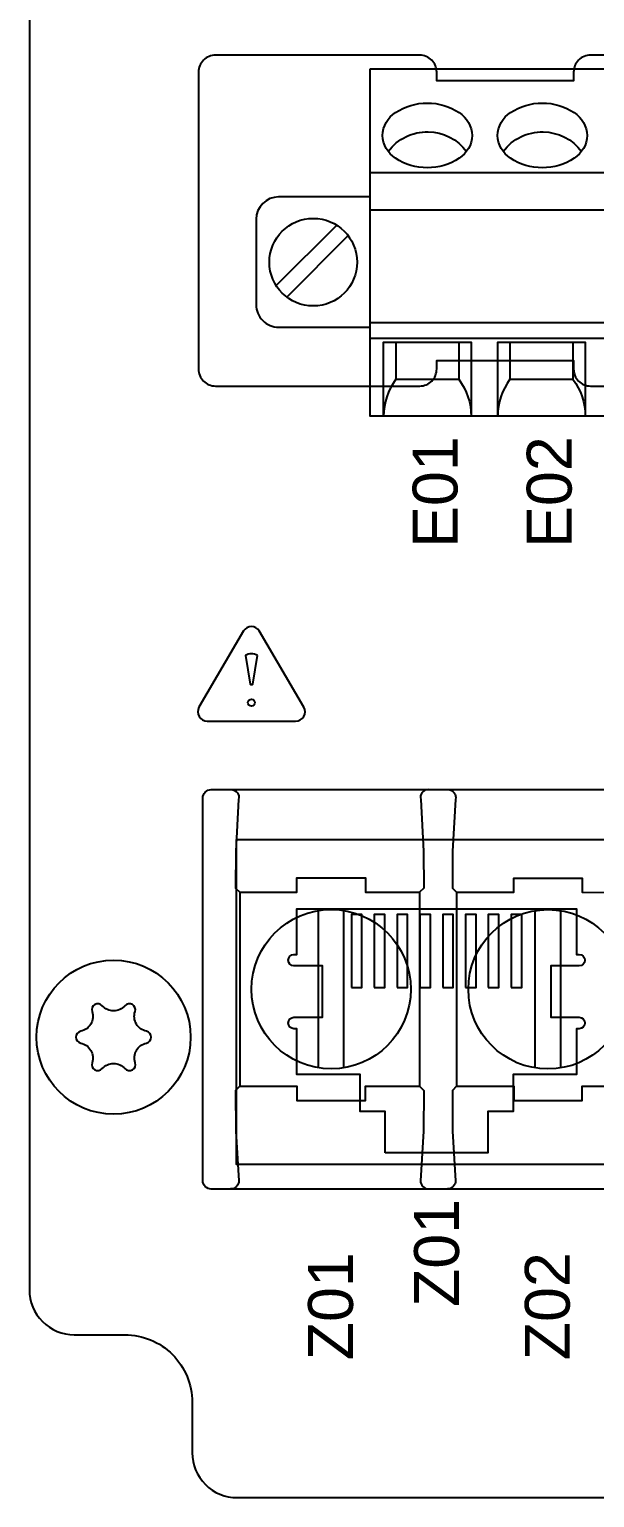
# Model space of a CAD drawing. Extents: x 0.3 to 23.7, y 0.2 to 17.8.
# Drawn here: x 17.606 to 18.597, y 1.569 to 4.142 of the extents above; entities that cross this region are included whole.
import ezdxf

# ---------------------------------------------------------------- set-up
doc = ezdxf.new("R2010")
doc.units = 0
doc.header["$MEASUREMENT"] = 0
for name, color, linetype in [('4_01__0-__EMPTY', 7, 'CONTINUOUS'), ('4_02__B-___3__DI___4__DO__', 7, 'CONTINUOUS'), ('4_03__1-___4__DI___4__DO_E', 7, 'CONTINUOUS'), ('4_04__C-___4__DI___4__DO_F', 7, 'CONTINUOUS'), ('4_05__D-___4__DI___3__DO_E', 7, 'CONTINUOUS'), ('4_06__2A___8__DO__ELECTROM', 7, 'CONTINUOUS'), ('4_07__2B___8__DO__ELECTROM', 7, 'CONTINUOUS'), ('4_08__2C___8__DO_ELECTROME', 7, 'CONTINUOUS'), ('4_09__2D___8__DO_ELECTROME', 7, 'CONTINUOUS'), ('4_10__2G___8__DO_ELECTROME', 7, 'CONTINUOUS'), ('4_11__3-___8__DI', 7, 'CONTINUOUS'), ('4_12__4-___14__DI', 7, 'CONTINUOUS'), ('4_13__6-___4__AI___4__AO__', 7, 'CONTINUOUS'), ('5_01__81__6-PHASE_AC_CURRE', 7, 'CONTINUOUS'), ('5_02__82__6-PHASE_AC_CURRE', 7, 'CONTINUOUS'), ('5_03__85__6-PHASE_AC_CURRE', 7, 'CONTINUOUS'), ('5_04__L0__6-PHASE_ROGOWSKI', 7, 'CONTINUOUS'), ('6_00_____DWG', 7, 'CONTINUOUS')]:
    doc.layers.add(name, color=color, linetype=linetype)
doc.styles.add('ARIAL', font='arial.ttf')

msp = doc.modelspace()

# ---------------------------------------------------------------- linework, layer by layer
at = {"layer": '4_01__0-__EMPTY'}
msp.add_lwpolyline([(19.5555, 4.0971), (18.5902, 4.0971, 0.414214), (18.5603, 4.0672), (18.5603, 4.0521), (18.3203, 4.0521), (18.3203, 4.0672, 0.414214), (18.2905, 4.0971), (17.9327, 4.0971, 0.414973), (17.9028, 4.0672), (17.9028, 3.547, 0.414973), (17.9327, 3.5171), (18.2905, 3.5171, 0.414214), (18.3203, 3.547), (18.3203, 3.5621), (18.5603, 3.5621), (18.5603, 3.547, 0.414214), (18.5902, 3.5171), (19.5555, 3.5171, 0.414214)], format="xyb", dxfattribs=at)
at = {"layer": '4_02__B-___3__DI___4__DO__'}
msp.add_lwpolyline([(18.2039, 4.0728), (19.8039, 4.0728), (19.8039, 3.4641), (18.2039, 3.4641)], close=True, dxfattribs=at)
for points in [[(18.2252, 3.9563, -0.244062), (18.2483, 3.9964, -0.154167), (18.3039, 4.013, -0.154167), (18.3596, 3.9964, -0.236767), (18.3827, 3.9563, -0.24406), (18.3596, 3.9163, -0.154167), (18.3039, 3.8997, -0.154167), (18.2483, 3.9163, -0.244061)], [(18.4268, 3.9563, -0.244062), (18.4498, 3.9964, -0.154167), (18.5055, 4.0129, -0.154167), (18.5612, 3.9964, -0.236767), (18.5843, 3.9563, -0.24406), (18.5612, 3.9163, -0.154167), (18.5055, 3.8997, -0.154167), (18.4498, 3.9163, -0.244061)]]:
    msp.add_lwpolyline(points, format="xyb", close=True, dxfattribs=at)
for points in [[(18.2353, 3.9283, -0.001746), (18.2354, 3.9284, -0.240907), (18.3055, 3.9627, -0.231198), (18.3725, 3.9284, -0.005828), (18.3728, 3.9285)], [(18.4369, 3.9283, -0.001746), (18.437, 3.9284, -0.240907), (18.5071, 3.9626, -0.231198), (18.574, 3.9284, -0.005828), (18.5743, 3.9285)], [(18.2039, 3.8486), (18.0433, 3.8486, 0.414169), (18.0039, 3.8093), (18.0039, 3.6597, 0.414258), (18.0433, 3.6203), (18.2039, 3.6203)], [(18.2488, 3.5941), (18.2488, 3.529, 0.162853), (18.2272, 3.4641, 1.944453)], [(18.3591, 3.5941), (18.3591, 3.529, -0.162853), (18.3807, 3.4641, -1.944453)], [(18.4488, 3.5941), (18.4488, 3.529, 0.162853), (18.4272, 3.4641, 1.944453)], [(18.5591, 3.5941), (18.5591, 3.529, -0.162853), (18.5807, 3.4641, -1.944453)]]:
    msp.add_lwpolyline(points, format="xyb", dxfattribs=at)
for points in [[(18.2039, 3.8912), (19.8039, 3.8912)], [(18.2039, 3.8257), (19.8039, 3.8257)], [(18.0391, 3.6931), (18.145, 3.799)], [(18.0574, 3.6731), (18.165, 3.7807)], [(18.2039, 3.6286), (19.8039, 3.6286)], [(18.2039, 3.6008), (19.8039, 3.6008)], [(18.2272, 3.4641), (18.2272, 3.5941), (18.3807, 3.5941), (18.3807, 3.4641)], [(18.4272, 3.4641), (18.4272, 3.5941), (18.5807, 3.5941), (18.5807, 3.4641)], [(18.2488, 3.529), (18.3591, 3.529)], [(18.4488, 3.529), (18.5591, 3.529)]]:
    msp.add_lwpolyline(points, dxfattribs=at)
msp.add_circle((18.1039, 3.7342), 0.0768, dxfattribs=at)
at = {"layer": '4_03__1-___4__DI___4__DO_E'}
msp.add_lwpolyline([(18.2039, 4.0728), (19.8039, 4.0728), (19.8039, 3.4641), (18.2039, 3.4641)], close=True, dxfattribs=at)
for points in [[(18.2252, 3.9563, -0.244062), (18.2483, 3.9964, -0.154167), (18.3039, 4.013, -0.154167), (18.3596, 3.9964, -0.236767), (18.3827, 3.9563, -0.24406), (18.3596, 3.9163, -0.154167), (18.3039, 3.8997, -0.154167), (18.2483, 3.9163, -0.244061)], [(18.4268, 3.9563, -0.244062), (18.4498, 3.9964, -0.154167), (18.5055, 4.0129, -0.154167), (18.5612, 3.9964, -0.236767), (18.5843, 3.9563, -0.24406), (18.5612, 3.9163, -0.154167), (18.5055, 3.8997, -0.154167), (18.4498, 3.9163, -0.244061)]]:
    msp.add_lwpolyline(points, format="xyb", close=True, dxfattribs=at)
for points in [[(18.2353, 3.9283, -0.001746), (18.2354, 3.9284, -0.240907), (18.3055, 3.9627, -0.231198), (18.3725, 3.9284, -0.005828), (18.3728, 3.9285)], [(18.4369, 3.9283, -0.001746), (18.437, 3.9284, -0.240907), (18.5071, 3.9626, -0.231198), (18.574, 3.9284, -0.005828), (18.5743, 3.9285)], [(18.2039, 3.8486), (18.0433, 3.8486, 0.414169), (18.0039, 3.8093), (18.0039, 3.6597, 0.414258), (18.0433, 3.6203), (18.2039, 3.6203)], [(18.2488, 3.5941), (18.2488, 3.529, 0.162853), (18.2272, 3.4641, 1.944453)], [(18.3591, 3.5941), (18.3591, 3.529, -0.162853), (18.3807, 3.4641, -1.944453)], [(18.4488, 3.5941), (18.4488, 3.529, 0.162853), (18.4272, 3.4641, 1.944453)], [(18.5591, 3.5941), (18.5591, 3.529, -0.162853), (18.5807, 3.4641, -1.944453)]]:
    msp.add_lwpolyline(points, format="xyb", dxfattribs=at)
for points in [[(18.2039, 3.8912), (19.8039, 3.8912)], [(18.2039, 3.8257), (19.8039, 3.8257)], [(18.0391, 3.6931), (18.145, 3.799)], [(18.0574, 3.6731), (18.165, 3.7807)], [(18.2039, 3.6286), (19.8039, 3.6286)], [(18.2039, 3.6008), (19.8039, 3.6008)], [(18.2272, 3.4641), (18.2272, 3.5941), (18.3807, 3.5941), (18.3807, 3.4641)], [(18.4272, 3.4641), (18.4272, 3.5941), (18.5807, 3.5941), (18.5807, 3.4641)], [(18.2488, 3.529), (18.3591, 3.529)], [(18.4488, 3.529), (18.5591, 3.529)]]:
    msp.add_lwpolyline(points, dxfattribs=at)
msp.add_circle((18.1039, 3.7342), 0.0768, dxfattribs=at)
at = {"layer": '4_04__C-___4__DI___4__DO_F'}
msp.add_lwpolyline([(18.2039, 4.0728), (19.8039, 4.0728), (19.8039, 3.4641), (18.2039, 3.4641)], close=True, dxfattribs=at)
for points in [[(18.2252, 3.9563, -0.244062), (18.2483, 3.9964, -0.154167), (18.3039, 4.013, -0.154167), (18.3596, 3.9964, -0.236767), (18.3827, 3.9563, -0.24406), (18.3596, 3.9163, -0.154167), (18.3039, 3.8997, -0.154167), (18.2483, 3.9163, -0.244061)], [(18.4268, 3.9563, -0.244062), (18.4498, 3.9964, -0.154167), (18.5055, 4.0129, -0.154167), (18.5612, 3.9964, -0.236767), (18.5843, 3.9563, -0.24406), (18.5612, 3.9163, -0.154167), (18.5055, 3.8997, -0.154167), (18.4498, 3.9163, -0.244061)]]:
    msp.add_lwpolyline(points, format="xyb", close=True, dxfattribs=at)
for points in [[(18.2353, 3.9283, -0.001746), (18.2354, 3.9284, -0.240907), (18.3055, 3.9627, -0.231198), (18.3725, 3.9284, -0.005828), (18.3728, 3.9285)], [(18.4369, 3.9283, -0.001746), (18.437, 3.9284, -0.240907), (18.5071, 3.9626, -0.231198), (18.574, 3.9284, -0.005828), (18.5743, 3.9285)], [(18.2039, 3.8486), (18.0433, 3.8486, 0.414169), (18.0039, 3.8093), (18.0039, 3.6597, 0.414258), (18.0433, 3.6203), (18.2039, 3.6203)], [(18.2488, 3.5941), (18.2488, 3.529, 0.162853), (18.2272, 3.4641, 1.944453)], [(18.3591, 3.5941), (18.3591, 3.529, -0.162853), (18.3807, 3.4641, -1.944453)], [(18.4488, 3.5941), (18.4488, 3.529, 0.162853), (18.4272, 3.4641, 1.944453)], [(18.5591, 3.5941), (18.5591, 3.529, -0.162853), (18.5807, 3.4641, -1.944453)]]:
    msp.add_lwpolyline(points, format="xyb", dxfattribs=at)
for points in [[(18.2039, 3.8912), (19.8039, 3.8912)], [(18.2039, 3.8257), (19.8039, 3.8257)], [(18.0391, 3.6931), (18.145, 3.799)], [(18.0574, 3.6731), (18.165, 3.7807)], [(18.2039, 3.6286), (19.8039, 3.6286)], [(18.2039, 3.6008), (19.8039, 3.6008)], [(18.2272, 3.4641), (18.2272, 3.5941), (18.3807, 3.5941), (18.3807, 3.4641)], [(18.4272, 3.4641), (18.4272, 3.5941), (18.5807, 3.5941), (18.5807, 3.4641)], [(18.2488, 3.529), (18.3591, 3.529)], [(18.4488, 3.529), (18.5591, 3.529)]]:
    msp.add_lwpolyline(points, dxfattribs=at)
msp.add_circle((18.1039, 3.7342), 0.0768, dxfattribs=at)
at = {"layer": '4_05__D-___4__DI___3__DO_E'}
msp.add_lwpolyline([(18.2039, 4.0728), (19.8039, 4.0728), (19.8039, 3.4641), (18.2039, 3.4641)], close=True, dxfattribs=at)
for points in [[(18.2252, 3.9563, -0.244062), (18.2483, 3.9964, -0.154167), (18.3039, 4.013, -0.154167), (18.3596, 3.9964, -0.236767), (18.3827, 3.9563, -0.24406), (18.3596, 3.9163, -0.154167), (18.3039, 3.8997, -0.154167), (18.2483, 3.9163, -0.244061)], [(18.4268, 3.9563, -0.244062), (18.4498, 3.9964, -0.154167), (18.5055, 4.0129, -0.154167), (18.5612, 3.9964, -0.236767), (18.5843, 3.9563, -0.24406), (18.5612, 3.9163, -0.154167), (18.5055, 3.8997, -0.154167), (18.4498, 3.9163, -0.244061)]]:
    msp.add_lwpolyline(points, format="xyb", close=True, dxfattribs=at)
for points in [[(18.2353, 3.9283, -0.001746), (18.2354, 3.9284, -0.240907), (18.3055, 3.9627, -0.231198), (18.3725, 3.9284, -0.005828), (18.3728, 3.9285)], [(18.4369, 3.9283, -0.001746), (18.437, 3.9284, -0.240907), (18.5071, 3.9626, -0.231198), (18.574, 3.9284, -0.005828), (18.5743, 3.9285)], [(18.2039, 3.8486), (18.0433, 3.8486, 0.414169), (18.0039, 3.8093), (18.0039, 3.6597, 0.414258), (18.0433, 3.6203), (18.2039, 3.6203)], [(18.2488, 3.5941), (18.2488, 3.529, 0.162853), (18.2272, 3.4641, 1.944453)], [(18.3591, 3.5941), (18.3591, 3.529, -0.162853), (18.3807, 3.4641, -1.944453)], [(18.4488, 3.5941), (18.4488, 3.529, 0.162853), (18.4272, 3.4641, 1.944453)], [(18.5591, 3.5941), (18.5591, 3.529, -0.162853), (18.5807, 3.4641, -1.944453)]]:
    msp.add_lwpolyline(points, format="xyb", dxfattribs=at)
for points in [[(18.2039, 3.8912), (19.8039, 3.8912)], [(18.2039, 3.8257), (19.8039, 3.8257)], [(18.0391, 3.6931), (18.145, 3.799)], [(18.0574, 3.6731), (18.165, 3.7807)], [(18.2039, 3.6286), (19.8039, 3.6286)], [(18.2039, 3.6008), (19.8039, 3.6008)], [(18.2272, 3.4641), (18.2272, 3.5941), (18.3807, 3.5941), (18.3807, 3.4641)], [(18.4272, 3.4641), (18.4272, 3.5941), (18.5807, 3.5941), (18.5807, 3.4641)], [(18.2488, 3.529), (18.3591, 3.529)], [(18.4488, 3.529), (18.5591, 3.529)]]:
    msp.add_lwpolyline(points, dxfattribs=at)
msp.add_circle((18.1039, 3.7342), 0.0768, dxfattribs=at)
at = {"layer": '4_06__2A___8__DO__ELECTROM'}
msp.add_lwpolyline([(18.2039, 4.0728), (19.8039, 4.0728), (19.8039, 3.4641), (18.2039, 3.4641)], close=True, dxfattribs=at)
for points in [[(18.2252, 3.9563, -0.244062), (18.2483, 3.9964, -0.154167), (18.3039, 4.013, -0.154167), (18.3596, 3.9964, -0.236767), (18.3827, 3.9563, -0.24406), (18.3596, 3.9163, -0.154167), (18.3039, 3.8997, -0.154167), (18.2483, 3.9163, -0.244061)], [(18.4268, 3.9563, -0.244062), (18.4498, 3.9964, -0.154167), (18.5055, 4.0129, -0.154167), (18.5612, 3.9964, -0.236767), (18.5843, 3.9563, -0.24406), (18.5612, 3.9163, -0.154167), (18.5055, 3.8997, -0.154167), (18.4498, 3.9163, -0.244061)]]:
    msp.add_lwpolyline(points, format="xyb", close=True, dxfattribs=at)
for points in [[(18.2353, 3.9283, -0.001746), (18.2354, 3.9284, -0.240907), (18.3055, 3.9627, -0.231198), (18.3725, 3.9284, -0.005828), (18.3728, 3.9285)], [(18.4369, 3.9283, -0.001746), (18.437, 3.9284, -0.240907), (18.5071, 3.9626, -0.231198), (18.574, 3.9284, -0.005828), (18.5743, 3.9285)], [(18.2039, 3.8486), (18.0433, 3.8486, 0.414169), (18.0039, 3.8093), (18.0039, 3.6597, 0.414258), (18.0433, 3.6203), (18.2039, 3.6203)], [(18.2488, 3.5941), (18.2488, 3.529, 0.162853), (18.2272, 3.4641, 1.944453)], [(18.3591, 3.5941), (18.3591, 3.529, -0.162853), (18.3807, 3.4641, -1.944453)], [(18.4488, 3.5941), (18.4488, 3.529, 0.162853), (18.4272, 3.4641, 1.944453)], [(18.5591, 3.5941), (18.5591, 3.529, -0.162853), (18.5807, 3.4641, -1.944453)]]:
    msp.add_lwpolyline(points, format="xyb", dxfattribs=at)
for points in [[(18.2039, 3.8912), (19.8039, 3.8912)], [(18.2039, 3.8257), (19.8039, 3.8257)], [(18.0391, 3.6931), (18.145, 3.799)], [(18.0574, 3.6731), (18.165, 3.7807)], [(18.2039, 3.6286), (19.8039, 3.6286)], [(18.2039, 3.6008), (19.8039, 3.6008)], [(18.2272, 3.4641), (18.2272, 3.5941), (18.3807, 3.5941), (18.3807, 3.4641)], [(18.4272, 3.4641), (18.4272, 3.5941), (18.5807, 3.5941), (18.5807, 3.4641)], [(18.2488, 3.529), (18.3591, 3.529)], [(18.4488, 3.529), (18.5591, 3.529)]]:
    msp.add_lwpolyline(points, dxfattribs=at)
msp.add_circle((18.1039, 3.7342), 0.0768, dxfattribs=at)
at = {"layer": '4_07__2B___8__DO__ELECTROM'}
msp.add_lwpolyline([(18.2039, 4.0728), (19.8039, 4.0728), (19.8039, 3.4641), (18.2039, 3.4641)], close=True, dxfattribs=at)
for points in [[(18.2252, 3.9563, -0.244062), (18.2483, 3.9964, -0.154167), (18.3039, 4.013, -0.154167), (18.3596, 3.9964, -0.236767), (18.3827, 3.9563, -0.24406), (18.3596, 3.9163, -0.154167), (18.3039, 3.8997, -0.154167), (18.2483, 3.9163, -0.244061)], [(18.4268, 3.9563, -0.244062), (18.4498, 3.9964, -0.154167), (18.5055, 4.0129, -0.154167), (18.5612, 3.9964, -0.236767), (18.5843, 3.9563, -0.24406), (18.5612, 3.9163, -0.154167), (18.5055, 3.8997, -0.154167), (18.4498, 3.9163, -0.244061)]]:
    msp.add_lwpolyline(points, format="xyb", close=True, dxfattribs=at)
for points in [[(18.2353, 3.9283, -0.001746), (18.2354, 3.9284, -0.240907), (18.3055, 3.9627, -0.231198), (18.3725, 3.9284, -0.005828), (18.3728, 3.9285)], [(18.4369, 3.9283, -0.001746), (18.437, 3.9284, -0.240907), (18.5071, 3.9626, -0.231198), (18.574, 3.9284, -0.005828), (18.5743, 3.9285)], [(18.2039, 3.8486), (18.0433, 3.8486, 0.414169), (18.0039, 3.8093), (18.0039, 3.6597, 0.414258), (18.0433, 3.6203), (18.2039, 3.6203)], [(18.2488, 3.5941), (18.2488, 3.529, 0.162853), (18.2272, 3.4641, 1.944453)], [(18.3591, 3.5941), (18.3591, 3.529, -0.162853), (18.3807, 3.4641, -1.944453)], [(18.4488, 3.5941), (18.4488, 3.529, 0.162853), (18.4272, 3.4641, 1.944453)], [(18.5591, 3.5941), (18.5591, 3.529, -0.162853), (18.5807, 3.4641, -1.944453)]]:
    msp.add_lwpolyline(points, format="xyb", dxfattribs=at)
for points in [[(18.2039, 3.8912), (19.8039, 3.8912)], [(18.2039, 3.8257), (19.8039, 3.8257)], [(18.0391, 3.6931), (18.145, 3.799)], [(18.0574, 3.6731), (18.165, 3.7807)], [(18.2039, 3.6286), (19.8039, 3.6286)], [(18.2039, 3.6008), (19.8039, 3.6008)], [(18.2272, 3.4641), (18.2272, 3.5941), (18.3807, 3.5941), (18.3807, 3.4641)], [(18.4272, 3.4641), (18.4272, 3.5941), (18.5807, 3.5941), (18.5807, 3.4641)], [(18.2488, 3.529), (18.3591, 3.529)], [(18.4488, 3.529), (18.5591, 3.529)]]:
    msp.add_lwpolyline(points, dxfattribs=at)
msp.add_circle((18.1039, 3.7342), 0.0768, dxfattribs=at)
at = {"layer": '4_08__2C___8__DO_ELECTROME'}
msp.add_lwpolyline([(18.2039, 4.0728), (19.8039, 4.0728), (19.8039, 3.4641), (18.2039, 3.4641)], close=True, dxfattribs=at)
for points in [[(18.2252, 3.9563, -0.244062), (18.2483, 3.9964, -0.154167), (18.3039, 4.013, -0.154167), (18.3596, 3.9964, -0.236767), (18.3827, 3.9563, -0.24406), (18.3596, 3.9163, -0.154167), (18.3039, 3.8997, -0.154167), (18.2483, 3.9163, -0.244061)], [(18.4268, 3.9563, -0.244062), (18.4498, 3.9964, -0.154167), (18.5055, 4.0129, -0.154167), (18.5612, 3.9964, -0.236767), (18.5843, 3.9563, -0.24406), (18.5612, 3.9163, -0.154167), (18.5055, 3.8997, -0.154167), (18.4498, 3.9163, -0.244061)]]:
    msp.add_lwpolyline(points, format="xyb", close=True, dxfattribs=at)
for points in [[(18.2353, 3.9283, -0.001746), (18.2354, 3.9284, -0.240907), (18.3055, 3.9627, -0.231198), (18.3725, 3.9284, -0.005828), (18.3728, 3.9285)], [(18.4369, 3.9283, -0.001746), (18.437, 3.9284, -0.240907), (18.5071, 3.9626, -0.231198), (18.574, 3.9284, -0.005828), (18.5743, 3.9285)], [(18.2039, 3.8486), (18.0433, 3.8486, 0.414169), (18.0039, 3.8093), (18.0039, 3.6597, 0.414258), (18.0433, 3.6203), (18.2039, 3.6203)], [(18.2488, 3.5941), (18.2488, 3.529, 0.162853), (18.2272, 3.4641, 1.944453)], [(18.3591, 3.5941), (18.3591, 3.529, -0.162853), (18.3807, 3.4641, -1.944453)], [(18.4488, 3.5941), (18.4488, 3.529, 0.162853), (18.4272, 3.4641, 1.944453)], [(18.5591, 3.5941), (18.5591, 3.529, -0.162853), (18.5807, 3.4641, -1.944453)]]:
    msp.add_lwpolyline(points, format="xyb", dxfattribs=at)
for points in [[(18.2039, 3.8912), (19.8039, 3.8912)], [(18.2039, 3.8257), (19.8039, 3.8257)], [(18.0391, 3.6931), (18.145, 3.799)], [(18.0574, 3.6731), (18.165, 3.7807)], [(18.2039, 3.6286), (19.8039, 3.6286)], [(18.2039, 3.6008), (19.8039, 3.6008)], [(18.2272, 3.4641), (18.2272, 3.5941), (18.3807, 3.5941), (18.3807, 3.4641)], [(18.4272, 3.4641), (18.4272, 3.5941), (18.5807, 3.5941), (18.5807, 3.4641)], [(18.2488, 3.529), (18.3591, 3.529)], [(18.4488, 3.529), (18.5591, 3.529)]]:
    msp.add_lwpolyline(points, dxfattribs=at)
msp.add_circle((18.1039, 3.7342), 0.0768, dxfattribs=at)
at = {"layer": '4_09__2D___8__DO_ELECTROME'}
msp.add_lwpolyline([(18.2039, 4.0728), (19.8039, 4.0728), (19.8039, 3.4641), (18.2039, 3.4641)], close=True, dxfattribs=at)
for points in [[(18.2252, 3.9563, -0.244062), (18.2483, 3.9964, -0.154167), (18.3039, 4.013, -0.154167), (18.3596, 3.9964, -0.236767), (18.3827, 3.9563, -0.24406), (18.3596, 3.9163, -0.154167), (18.3039, 3.8997, -0.154167), (18.2483, 3.9163, -0.244061)], [(18.4268, 3.9563, -0.244062), (18.4498, 3.9964, -0.154167), (18.5055, 4.0129, -0.154167), (18.5612, 3.9964, -0.236767), (18.5843, 3.9563, -0.24406), (18.5612, 3.9163, -0.154167), (18.5055, 3.8997, -0.154167), (18.4498, 3.9163, -0.244061)]]:
    msp.add_lwpolyline(points, format="xyb", close=True, dxfattribs=at)
for points in [[(18.2353, 3.9283, -0.001746), (18.2354, 3.9284, -0.240907), (18.3055, 3.9627, -0.231198), (18.3725, 3.9284, -0.005828), (18.3728, 3.9285)], [(18.4369, 3.9283, -0.001746), (18.437, 3.9284, -0.240907), (18.5071, 3.9626, -0.231198), (18.574, 3.9284, -0.005828), (18.5743, 3.9285)], [(18.2039, 3.8486), (18.0433, 3.8486, 0.414169), (18.0039, 3.8093), (18.0039, 3.6597, 0.414258), (18.0433, 3.6203), (18.2039, 3.6203)], [(18.2488, 3.5941), (18.2488, 3.529, 0.162853), (18.2272, 3.4641, 1.944453)], [(18.3591, 3.5941), (18.3591, 3.529, -0.162853), (18.3807, 3.4641, -1.944453)], [(18.4488, 3.5941), (18.4488, 3.529, 0.162853), (18.4272, 3.4641, 1.944453)], [(18.5591, 3.5941), (18.5591, 3.529, -0.162853), (18.5807, 3.4641, -1.944453)]]:
    msp.add_lwpolyline(points, format="xyb", dxfattribs=at)
for points in [[(18.2039, 3.8912), (19.8039, 3.8912)], [(18.2039, 3.8257), (19.8039, 3.8257)], [(18.0391, 3.6931), (18.145, 3.799)], [(18.0574, 3.6731), (18.165, 3.7807)], [(18.2039, 3.6286), (19.8039, 3.6286)], [(18.2039, 3.6008), (19.8039, 3.6008)], [(18.2272, 3.4641), (18.2272, 3.5941), (18.3807, 3.5941), (18.3807, 3.4641)], [(18.4272, 3.4641), (18.4272, 3.5941), (18.5807, 3.5941), (18.5807, 3.4641)], [(18.2488, 3.529), (18.3591, 3.529)], [(18.4488, 3.529), (18.5591, 3.529)]]:
    msp.add_lwpolyline(points, dxfattribs=at)
msp.add_circle((18.1039, 3.7342), 0.0768, dxfattribs=at)
at = {"layer": '4_10__2G___8__DO_ELECTROME'}
msp.add_lwpolyline([(18.2039, 4.0728), (19.8039, 4.0728), (19.8039, 3.4641), (18.2039, 3.4641)], close=True, dxfattribs=at)
for points in [[(18.2252, 3.9563, -0.244062), (18.2483, 3.9964, -0.154167), (18.3039, 4.013, -0.154167), (18.3596, 3.9964, -0.236767), (18.3827, 3.9563, -0.24406), (18.3596, 3.9163, -0.154167), (18.3039, 3.8997, -0.154167), (18.2483, 3.9163, -0.244061)], [(18.4268, 3.9563, -0.244062), (18.4498, 3.9964, -0.154167), (18.5055, 4.0129, -0.154167), (18.5612, 3.9964, -0.236767), (18.5843, 3.9563, -0.24406), (18.5612, 3.9163, -0.154167), (18.5055, 3.8997, -0.154167), (18.4498, 3.9163, -0.244061)]]:
    msp.add_lwpolyline(points, format="xyb", close=True, dxfattribs=at)
for points in [[(18.2353, 3.9283, -0.001746), (18.2354, 3.9284, -0.240907), (18.3055, 3.9627, -0.231198), (18.3725, 3.9284, -0.005828), (18.3728, 3.9285)], [(18.4369, 3.9283, -0.001746), (18.437, 3.9284, -0.240907), (18.5071, 3.9626, -0.231198), (18.574, 3.9284, -0.005828), (18.5743, 3.9285)], [(18.2039, 3.8486), (18.0433, 3.8486, 0.414169), (18.0039, 3.8093), (18.0039, 3.6597, 0.414258), (18.0433, 3.6203), (18.2039, 3.6203)], [(18.2488, 3.5941), (18.2488, 3.529, 0.162853), (18.2272, 3.4641, 1.944453)], [(18.3591, 3.5941), (18.3591, 3.529, -0.162853), (18.3807, 3.4641, -1.944453)], [(18.4488, 3.5941), (18.4488, 3.529, 0.162853), (18.4272, 3.4641, 1.944453)], [(18.5591, 3.5941), (18.5591, 3.529, -0.162853), (18.5807, 3.4641, -1.944453)]]:
    msp.add_lwpolyline(points, format="xyb", dxfattribs=at)
for points in [[(18.2039, 3.8912), (19.8039, 3.8912)], [(18.2039, 3.8257), (19.8039, 3.8257)], [(18.0391, 3.6931), (18.145, 3.799)], [(18.0574, 3.6731), (18.165, 3.7807)], [(18.2039, 3.6286), (19.8039, 3.6286)], [(18.2039, 3.6008), (19.8039, 3.6008)], [(18.2272, 3.4641), (18.2272, 3.5941), (18.3807, 3.5941), (18.3807, 3.4641)], [(18.4272, 3.4641), (18.4272, 3.5941), (18.5807, 3.5941), (18.5807, 3.4641)], [(18.2488, 3.529), (18.3591, 3.529)], [(18.4488, 3.529), (18.5591, 3.529)]]:
    msp.add_lwpolyline(points, dxfattribs=at)
msp.add_circle((18.1039, 3.7342), 0.0768, dxfattribs=at)
at = {"layer": '4_11__3-___8__DI'}
msp.add_lwpolyline([(18.2039, 4.0728), (19.8039, 4.0728), (19.8039, 3.4641), (18.2039, 3.4641)], close=True, dxfattribs=at)
for points in [[(18.2252, 3.9563, -0.244062), (18.2483, 3.9964, -0.154167), (18.3039, 4.013, -0.154167), (18.3596, 3.9964, -0.236767), (18.3827, 3.9563, -0.24406), (18.3596, 3.9163, -0.154167), (18.3039, 3.8997, -0.154167), (18.2483, 3.9163, -0.244061)], [(18.4268, 3.9563, -0.244062), (18.4498, 3.9964, -0.154167), (18.5055, 4.0129, -0.154167), (18.5612, 3.9964, -0.236767), (18.5843, 3.9563, -0.24406), (18.5612, 3.9163, -0.154167), (18.5055, 3.8997, -0.154167), (18.4498, 3.9163, -0.244061)]]:
    msp.add_lwpolyline(points, format="xyb", close=True, dxfattribs=at)
for points in [[(18.2353, 3.9283, -0.001746), (18.2354, 3.9284, -0.240907), (18.3055, 3.9627, -0.231198), (18.3725, 3.9284, -0.005828), (18.3728, 3.9285)], [(18.4369, 3.9283, -0.001746), (18.437, 3.9284, -0.240907), (18.5071, 3.9626, -0.231198), (18.574, 3.9284, -0.005828), (18.5743, 3.9285)], [(18.2039, 3.8486), (18.0433, 3.8486, 0.414169), (18.0039, 3.8093), (18.0039, 3.6597, 0.414258), (18.0433, 3.6203), (18.2039, 3.6203)], [(18.2488, 3.5941), (18.2488, 3.529, 0.162853), (18.2272, 3.4641, 1.944453)], [(18.3591, 3.5941), (18.3591, 3.529, -0.162853), (18.3807, 3.4641, -1.944453)], [(18.4488, 3.5941), (18.4488, 3.529, 0.162853), (18.4272, 3.4641, 1.944453)], [(18.5591, 3.5941), (18.5591, 3.529, -0.162853), (18.5807, 3.4641, -1.944453)]]:
    msp.add_lwpolyline(points, format="xyb", dxfattribs=at)
for points in [[(18.2039, 3.8912), (19.8039, 3.8912)], [(18.2039, 3.8257), (19.8039, 3.8257)], [(18.0391, 3.6931), (18.145, 3.799)], [(18.0574, 3.6731), (18.165, 3.7807)], [(18.2039, 3.6286), (19.8039, 3.6286)], [(18.2039, 3.6008), (19.8039, 3.6008)], [(18.2272, 3.4641), (18.2272, 3.5941), (18.3807, 3.5941), (18.3807, 3.4641)], [(18.4272, 3.4641), (18.4272, 3.5941), (18.5807, 3.5941), (18.5807, 3.4641)], [(18.2488, 3.529), (18.3591, 3.529)], [(18.4488, 3.529), (18.5591, 3.529)]]:
    msp.add_lwpolyline(points, dxfattribs=at)
msp.add_circle((18.1039, 3.7342), 0.0768, dxfattribs=at)
at = {"layer": '4_12__4-___14__DI'}
msp.add_lwpolyline([(18.2039, 4.0728), (19.8039, 4.0728), (19.8039, 3.4641), (18.2039, 3.4641)], close=True, dxfattribs=at)
for points in [[(18.2252, 3.9563, -0.244062), (18.2483, 3.9964, -0.154167), (18.3039, 4.013, -0.154167), (18.3596, 3.9964, -0.236767), (18.3827, 3.9563, -0.24406), (18.3596, 3.9163, -0.154167), (18.3039, 3.8997, -0.154167), (18.2483, 3.9163, -0.244061)], [(18.4268, 3.9563, -0.244062), (18.4498, 3.9964, -0.154167), (18.5055, 4.0129, -0.154167), (18.5612, 3.9964, -0.236767), (18.5843, 3.9563, -0.24406), (18.5612, 3.9163, -0.154167), (18.5055, 3.8997, -0.154167), (18.4498, 3.9163, -0.244061)]]:
    msp.add_lwpolyline(points, format="xyb", close=True, dxfattribs=at)
for points in [[(18.2353, 3.9283, -0.001746), (18.2354, 3.9284, -0.240907), (18.3055, 3.9627, -0.231198), (18.3725, 3.9284, -0.005828), (18.3728, 3.9285)], [(18.4369, 3.9283, -0.001746), (18.437, 3.9284, -0.240907), (18.5071, 3.9626, -0.231198), (18.574, 3.9284, -0.005828), (18.5743, 3.9285)], [(18.2039, 3.8486), (18.0433, 3.8486, 0.414169), (18.0039, 3.8093), (18.0039, 3.6597, 0.414258), (18.0433, 3.6203), (18.2039, 3.6203)], [(18.2488, 3.5941), (18.2488, 3.529, 0.162853), (18.2272, 3.4641, 1.944453)], [(18.3591, 3.5941), (18.3591, 3.529, -0.162853), (18.3807, 3.4641, -1.944453)], [(18.4488, 3.5941), (18.4488, 3.529, 0.162853), (18.4272, 3.4641, 1.944453)], [(18.5591, 3.5941), (18.5591, 3.529, -0.162853), (18.5807, 3.4641, -1.944453)]]:
    msp.add_lwpolyline(points, format="xyb", dxfattribs=at)
for points in [[(18.2039, 3.8912), (19.8039, 3.8912)], [(18.2039, 3.8257), (19.8039, 3.8257)], [(18.0391, 3.6931), (18.145, 3.799)], [(18.0574, 3.6731), (18.165, 3.7807)], [(18.2039, 3.6286), (19.8039, 3.6286)], [(18.2039, 3.6008), (19.8039, 3.6008)], [(18.2272, 3.4641), (18.2272, 3.5941), (18.3807, 3.5941), (18.3807, 3.4641)], [(18.4272, 3.4641), (18.4272, 3.5941), (18.5807, 3.5941), (18.5807, 3.4641)], [(18.2488, 3.529), (18.3591, 3.529)], [(18.4488, 3.529), (18.5591, 3.529)]]:
    msp.add_lwpolyline(points, dxfattribs=at)
msp.add_circle((18.1039, 3.7342), 0.0768, dxfattribs=at)
at = {"layer": '4_13__6-___4__AI___4__AO__'}
msp.add_lwpolyline([(18.2039, 4.0728), (19.8039, 4.0728), (19.8039, 3.4641), (18.2039, 3.4641)], close=True, dxfattribs=at)
for points in [[(18.2252, 3.9563, -0.244062), (18.2483, 3.9964, -0.154167), (18.3039, 4.013, -0.154167), (18.3596, 3.9964, -0.236767), (18.3827, 3.9563, -0.24406), (18.3596, 3.9163, -0.154167), (18.3039, 3.8997, -0.154167), (18.2483, 3.9163, -0.244061)], [(18.4268, 3.9563, -0.244062), (18.4498, 3.9964, -0.154167), (18.5055, 4.0129, -0.154167), (18.5612, 3.9964, -0.236767), (18.5843, 3.9563, -0.24406), (18.5612, 3.9163, -0.154167), (18.5055, 3.8997, -0.154167), (18.4498, 3.9163, -0.244061)]]:
    msp.add_lwpolyline(points, format="xyb", close=True, dxfattribs=at)
for points in [[(18.2353, 3.9283, -0.001746), (18.2354, 3.9284, -0.240907), (18.3055, 3.9627, -0.231198), (18.3725, 3.9284, -0.005828), (18.3728, 3.9285)], [(18.4369, 3.9283, -0.001746), (18.437, 3.9284, -0.240907), (18.5071, 3.9626, -0.231198), (18.574, 3.9284, -0.005828), (18.5743, 3.9285)], [(18.2039, 3.8486), (18.0433, 3.8486, 0.414169), (18.0039, 3.8093), (18.0039, 3.6597, 0.414258), (18.0433, 3.6203), (18.2039, 3.6203)], [(18.2488, 3.5941), (18.2488, 3.529, 0.162853), (18.2272, 3.4641, 1.944453)], [(18.3591, 3.5941), (18.3591, 3.529, -0.162853), (18.3807, 3.4641, -1.944453)], [(18.4488, 3.5941), (18.4488, 3.529, 0.162853), (18.4272, 3.4641, 1.944453)], [(18.5591, 3.5941), (18.5591, 3.529, -0.162853), (18.5807, 3.4641, -1.944453)]]:
    msp.add_lwpolyline(points, format="xyb", dxfattribs=at)
for points in [[(18.2039, 3.8912), (19.8039, 3.8912)], [(18.2039, 3.8257), (19.8039, 3.8257)], [(18.0391, 3.6931), (18.145, 3.799)], [(18.0574, 3.6731), (18.165, 3.7807)], [(18.2039, 3.6286), (19.8039, 3.6286)], [(18.2039, 3.6008), (19.8039, 3.6008)], [(18.2272, 3.4641), (18.2272, 3.5941), (18.3807, 3.5941), (18.3807, 3.4641)], [(18.4272, 3.4641), (18.4272, 3.5941), (18.5807, 3.5941), (18.5807, 3.4641)], [(18.2488, 3.529), (18.3591, 3.529)], [(18.4488, 3.529), (18.5591, 3.529)]]:
    msp.add_lwpolyline(points, dxfattribs=at)
msp.add_circle((18.1039, 3.7342), 0.0768, dxfattribs=at)
at = {"layer": '5_01__81__6-PHASE_AC_CURRE'}
msp.add_lwpolyline([(17.9252, 2.8098), (20.2402, 2.8098, -0.414186), (20.2552, 2.7948), (20.2552, 2.1247, -0.414214), (20.2402, 2.1097), (17.9252, 2.1097, -0.414485), (17.9102, 2.1247), (17.9102, 2.7948, -0.413969)], format="xyb", close=True, dxfattribs=at)
for points in [[(17.9601, 2.8097, -0.49765), (17.9731, 2.7926), (17.9681, 2.7017), (17.9679, 2.6371), (17.9752, 2.6298), (17.9752, 2.2898), (17.9679, 2.2824), (17.9683, 2.2113), (17.9734, 2.1243, -0.428696), (17.9591, 2.1098, 6.093453)], [(18.3052, 2.8097, 0.49765), (18.2923, 2.7926), (18.2972, 2.7017), (18.2975, 2.6371), (18.2902, 2.6298), (18.2902, 2.2898), (18.2975, 2.2824), (18.297, 2.2113), (18.292, 2.1243, 0.428696), (18.3063, 2.1098, -6.093453)], [(18.3401, 2.8097, -0.49765), (18.3531, 2.7926), (18.3482, 2.7017), (18.3479, 2.6371), (18.3552, 2.6298), (18.3552, 2.2898), (18.3479, 2.2824), (18.3483, 2.2113), (18.3534, 2.1243, -0.428696), (18.3391, 2.1098, 6.093453)]]:
    msp.add_lwpolyline(points, format="xyb", dxfattribs=at)
for points in [[(17.9754, 2.6299), (18.0754, 2.6299), (18.0754, 2.6549), (18.1954, 2.6549), (18.1954, 2.6299), (18.2902, 2.6298)], [(18.3554, 2.6298), (18.4554, 2.6298), (18.4554, 2.6548), (18.5754, 2.6548), (18.5754, 2.6298), (18.6702, 2.6296)], [(18.1132, 2.3221), (18.1132, 2.5978)], [(18.1572, 2.5978), (18.1572, 2.322)], [(18.4932, 2.3219), (18.4932, 2.5976)], [(18.5372, 2.5977), (18.5372, 2.3218)], [(17.9754, 2.2899), (18.0754, 2.2899), (18.0754, 2.2649), (18.1954, 2.2649), (18.1954, 2.2899), (18.2902, 2.2901)], [(18.3554, 2.2898), (18.4554, 2.2898), (18.4554, 2.2648), (18.5754, 2.2648), (18.5754, 2.2898), (18.6702, 2.2899)]]:
    msp.add_lwpolyline(points, dxfattribs=at)
for centre in [(18.1354, 2.4599), (18.5154, 2.4598)]:
    msp.add_circle(centre, 0.1396, dxfattribs=at)
at = {"layer": '5_02__82__6-PHASE_AC_CURRE'}
msp.add_lwpolyline([(17.9252, 2.8098), (20.2402, 2.8098, -0.414186), (20.2552, 2.7948), (20.2552, 2.1247, -0.414214), (20.2402, 2.1097), (17.9252, 2.1097, -0.414485), (17.9102, 2.1247), (17.9102, 2.7948, -0.413969)], format="xyb", close=True, dxfattribs=at)
for points in [[(17.9601, 2.8097, -0.49765), (17.9731, 2.7926), (17.9681, 2.7017), (17.9679, 2.6371), (17.9752, 2.6298), (17.9752, 2.2898), (17.9679, 2.2824), (17.9683, 2.2113), (17.9734, 2.1243, -0.428696), (17.9591, 2.1098, 6.093453)], [(18.3052, 2.8097, 0.49765), (18.2923, 2.7926), (18.2972, 2.7017), (18.2975, 2.6371), (18.2902, 2.6298), (18.2902, 2.2898), (18.2975, 2.2824), (18.297, 2.2113), (18.292, 2.1243, 0.428696), (18.3063, 2.1098, -6.093453)], [(18.3401, 2.8097, -0.49765), (18.3531, 2.7926), (18.3482, 2.7017), (18.3479, 2.6371), (18.3552, 2.6298), (18.3552, 2.2898), (18.3479, 2.2824), (18.3483, 2.2113), (18.3534, 2.1243, -0.428696), (18.3391, 2.1098, 6.093453)]]:
    msp.add_lwpolyline(points, format="xyb", dxfattribs=at)
for points in [[(17.9754, 2.6299), (18.0754, 2.6299), (18.0754, 2.6549), (18.1954, 2.6549), (18.1954, 2.6299), (18.2902, 2.6298)], [(18.3554, 2.6298), (18.4554, 2.6298), (18.4554, 2.6548), (18.5754, 2.6548), (18.5754, 2.6298), (18.6702, 2.6296)], [(18.1132, 2.3221), (18.1132, 2.5978)], [(18.1572, 2.5978), (18.1572, 2.322)], [(18.4932, 2.3219), (18.4932, 2.5976)], [(18.5372, 2.5977), (18.5372, 2.3218)], [(17.9754, 2.2899), (18.0754, 2.2899), (18.0754, 2.2649), (18.1954, 2.2649), (18.1954, 2.2899), (18.2902, 2.2901)], [(18.3554, 2.2898), (18.4554, 2.2898), (18.4554, 2.2648), (18.5754, 2.2648), (18.5754, 2.2898), (18.6702, 2.2899)]]:
    msp.add_lwpolyline(points, dxfattribs=at)
for centre in [(18.1354, 2.4599), (18.5154, 2.4598)]:
    msp.add_circle(centre, 0.1396, dxfattribs=at)
at = {"layer": '5_03__85__6-PHASE_AC_CURRE'}
msp.add_lwpolyline([(17.9252, 2.8098), (20.2402, 2.8098, -0.414186), (20.2552, 2.7948), (20.2552, 2.1247, -0.414214), (20.2402, 2.1097), (17.9252, 2.1097, -0.414485), (17.9102, 2.1247), (17.9102, 2.7948, -0.413969)], format="xyb", close=True, dxfattribs=at)
for points in [[(17.9601, 2.8097, -0.49765), (17.9731, 2.7926), (17.9681, 2.7017), (17.9679, 2.6371), (17.9752, 2.6298), (17.9752, 2.2898), (17.9679, 2.2824), (17.9683, 2.2113), (17.9734, 2.1243, -0.428696), (17.9591, 2.1098, 6.093453)], [(18.3052, 2.8097, 0.49765), (18.2923, 2.7926), (18.2972, 2.7017), (18.2975, 2.6371), (18.2902, 2.6298), (18.2902, 2.2898), (18.2975, 2.2824), (18.297, 2.2113), (18.292, 2.1243, 0.428696), (18.3063, 2.1098, -6.093453)], [(18.3401, 2.8097, -0.49765), (18.3531, 2.7926), (18.3482, 2.7017), (18.3479, 2.6371), (18.3552, 2.6298), (18.3552, 2.2898), (18.3479, 2.2824), (18.3483, 2.2113), (18.3534, 2.1243, -0.428696), (18.3391, 2.1098, 6.093453)]]:
    msp.add_lwpolyline(points, format="xyb", dxfattribs=at)
for points in [[(17.9754, 2.6299), (18.0754, 2.6299), (18.0754, 2.6549), (18.1954, 2.6549), (18.1954, 2.6299), (18.2902, 2.6298)], [(18.3554, 2.6298), (18.4554, 2.6298), (18.4554, 2.6548), (18.5754, 2.6548), (18.5754, 2.6298), (18.6702, 2.6296)], [(18.1132, 2.3221), (18.1132, 2.5978)], [(18.1572, 2.5978), (18.1572, 2.322)], [(18.4932, 2.3219), (18.4932, 2.5976)], [(18.5372, 2.5977), (18.5372, 2.3218)], [(17.9754, 2.2899), (18.0754, 2.2899), (18.0754, 2.2649), (18.1954, 2.2649), (18.1954, 2.2899), (18.2902, 2.2901)], [(18.3554, 2.2898), (18.4554, 2.2898), (18.4554, 2.2648), (18.5754, 2.2648), (18.5754, 2.2898), (18.6702, 2.2899)]]:
    msp.add_lwpolyline(points, dxfattribs=at)
for centre in [(18.1354, 2.4599), (18.5154, 2.4598)]:
    msp.add_circle(centre, 0.1396, dxfattribs=at)
at = {"layer": '5_04__L0__6-PHASE_ROGOWSKI'}
for points in [[(19.7707, 2.1525), (17.9695, 2.1525), (17.9695, 2.7226), (19.7707, 2.7226)], [(18.1708, 2.4632), (18.1893, 2.4632), (18.1893, 2.5907), (18.1708, 2.5907)], [(18.2108, 2.4632), (18.2293, 2.4632), (18.2293, 2.5907), (18.2108, 2.5907)], [(18.2508, 2.4632), (18.2693, 2.4632), (18.2693, 2.5907), (18.2508, 2.5907)], [(18.2908, 2.4632), (18.3093, 2.4632), (18.3093, 2.5907), (18.2908, 2.5907)], [(18.3308, 2.4632), (18.3493, 2.4632), (18.3493, 2.5907), (18.3308, 2.5907)], [(18.3708, 2.4632), (18.3893, 2.4632), (18.3893, 2.5907), (18.3708, 2.5907)], [(18.4108, 2.4632), (18.4293, 2.4632), (18.4293, 2.5907), (18.4108, 2.5907)], [(18.4508, 2.4632), (18.4693, 2.4632), (18.4693, 2.5907), (18.4508, 2.5907)]]:
    msp.add_lwpolyline(points, close=True, dxfattribs=at)
msp.add_lwpolyline([(18.2301, 2.1734), (18.2301, 2.2457), (18.1861, 2.2457), (18.1861, 2.3107), (18.0751, 2.3107), (18.0751, 2.3907), (18.0701, 2.3907, -1), (18.0701, 2.4107), (18.1201, 2.4107), (18.1201, 2.5007), (18.0701, 2.5007, -1), (18.0701, 2.5207), (18.0751, 2.5207), (18.0751, 2.6007), (18.5651, 2.6007), (18.5651, 2.5207), (18.5701, 2.5207, -1), (18.5701, 2.5007), (18.5201, 2.5007), (18.5201, 2.4107), (18.5701, 2.4107, -1), (18.5701, 2.3907), (18.5651, 2.3907), (18.5651, 2.3107), (18.4541, 2.3107), (18.4541, 2.2457), (18.4101, 2.2457), (18.4101, 2.1734)], format="xyb", close=True, dxfattribs=at)
at = {"layer": '6_00_____DWG'}
for points in [[(17.9705, 1.5688), (22.6358, 1.5688, 0.414214), (22.7146, 1.6476), (22.7146, 1.7361, -0.414214), (22.8327, 1.8543), (22.9213, 1.8543, 0.414214), (23, 1.933), (23, 8.4881, 0.414214), (22.9213, 8.5669), (22.8327, 8.5669, -0.414214), (22.7146, 8.685), (22.7146, 8.7735, 0.414214), (22.6358, 8.8523), (17.9705, 8.8523, 0.414214), (17.8917, 8.7735), (17.8917, 8.685, -0.414214), (17.7736, 8.5669), (17.685, 8.5669, 0.414214), (17.6063, 8.4881), (17.6063, 1.933, 0.414214), (17.685, 1.8543), (17.7736, 1.8543, -0.414214), (17.8917, 1.7361), (17.8917, 1.6476, 0.414214)], [(17.9818, 3.0882), (17.9034, 2.9544, 0.555022), (17.9181, 2.9298), (18.073, 2.9298, 0.555022), (18.0877, 2.9544), (18.0093, 3.0882, 0.531445)], [(18.0061, 3.0447, 0.299493), (17.985, 3.0447), (17.9933, 2.9945), (17.9939, 2.9939), (17.9972, 2.9939), (17.9978, 2.9945), (18.0061, 3.0447)], [(17.7939, 2.3527, -0.214133), (17.8115, 2.3655, 0.812603), (17.8115, 2.3862, -0.213359), (17.7939, 2.3989, -0.215316), (17.7916, 2.4206, 0.812603), (17.7737, 2.4309, -0.447788), (17.7341, 2.4309, 0.812603), (17.7162, 2.4206, -0.215316), (17.7139, 2.3989, -0.213359), (17.6963, 2.3862, 0.812603), (17.6963, 2.3655, -0.214133), (17.7139, 2.3527, -0.213673), (17.7161, 2.3311, 0.812603), (17.734, 2.3208, -0.214133), (17.7539, 2.3297, -0.214133), (17.7738, 2.3208, 0.812603), (17.7917, 2.3311, -0.213673)]]:
    msp.add_lwpolyline(points, format="xyb", close=True, dxfattribs=at)
for centre, radius in [((17.9955, 2.9622), 0.00604), ((17.7539, 2.3759), 0.135)]:
    msp.add_circle(centre, radius, dxfattribs=at)

# ---------------------------------------------------------------- texts
at = {"layer": '4_01__0-__EMPTY', "style": 'ARIAL'}
for s, p in [('E01', (18.3568, 3.2335)), ('E02', (18.5568, 3.2335))]:
    msp.add_text(s, height=0.07867, rotation=90, dxfattribs=at).set_placement(p)
at = {"layer": '4_02__B-___3__DI___4__DO__', "style": 'ARIAL'}
for s, p in [('E01', (18.3568, 3.2335)), ('E02', (18.5568, 3.2335))]:
    msp.add_text(s, height=0.07867, rotation=90, dxfattribs=at).set_placement(p)
at = {"layer": '4_03__1-___4__DI___4__DO_E', "style": 'ARIAL'}
for s, p in [('E01', (18.3568, 3.2335)), ('E02', (18.5568, 3.2335))]:
    msp.add_text(s, height=0.07867, rotation=90, dxfattribs=at).set_placement(p)
at = {"layer": '4_04__C-___4__DI___4__DO_F', "style": 'ARIAL'}
for s, p in [('E01', (18.3568, 3.2335)), ('E02', (18.5568, 3.2335))]:
    msp.add_text(s, height=0.07867, rotation=90, dxfattribs=at).set_placement(p)
at = {"layer": '4_05__D-___4__DI___3__DO_E', "style": 'ARIAL'}
for s, p in [('E01', (18.3568, 3.2335)), ('E02', (18.5568, 3.2335))]:
    msp.add_text(s, height=0.07867, rotation=90, dxfattribs=at).set_placement(p)
at = {"layer": '4_06__2A___8__DO__ELECTROM', "style": 'ARIAL'}
for s, p in [('E01', (18.3568, 3.2335)), ('E02', (18.5568, 3.2335))]:
    msp.add_text(s, height=0.07867, rotation=90, dxfattribs=at).set_placement(p)
at = {"layer": '4_07__2B___8__DO__ELECTROM', "style": 'ARIAL'}
for s, p in [('E01', (18.3568, 3.2335)), ('E02', (18.5568, 3.2335))]:
    msp.add_text(s, height=0.07867, rotation=90, dxfattribs=at).set_placement(p)
at = {"layer": '4_08__2C___8__DO_ELECTROME', "style": 'ARIAL'}
for s, p in [('E01', (18.3568, 3.2335)), ('E02', (18.5568, 3.2335))]:
    msp.add_text(s, height=0.07867, rotation=90, dxfattribs=at).set_placement(p)
at = {"layer": '4_09__2D___8__DO_ELECTROME', "style": 'ARIAL'}
for s, p in [('E01', (18.3568, 3.2335)), ('E02', (18.5568, 3.2335))]:
    msp.add_text(s, height=0.07867, rotation=90, dxfattribs=at).set_placement(p)
at = {"layer": '4_10__2G___8__DO_ELECTROME', "style": 'ARIAL'}
for s, p in [('E01', (18.3568, 3.2335)), ('E02', (18.5568, 3.2335))]:
    msp.add_text(s, height=0.07867, rotation=90, dxfattribs=at).set_placement(p)
at = {"layer": '4_11__3-___8__DI', "style": 'ARIAL'}
for s, p in [('E01', (18.3568, 3.2335)), ('E02', (18.5568, 3.2335))]:
    msp.add_text(s, height=0.07867, rotation=90, dxfattribs=at).set_placement(p)
at = {"layer": '4_12__4-___14__DI', "style": 'ARIAL'}
for s, p in [('E01', (18.3568, 3.2335)), ('E02', (18.5568, 3.2335))]:
    msp.add_text(s, height=0.07867, rotation=90, dxfattribs=at).set_placement(p)
at = {"layer": '4_13__6-___4__AI___4__AO__', "style": 'ARIAL'}
for s, p in [('E01', (18.3568, 3.2335)), ('E02', (18.5568, 3.2335))]:
    msp.add_text(s, height=0.07867, rotation=90, dxfattribs=at).set_placement(p)
at = {"layer": '5_01__81__6-PHASE_AC_CURRE', "style": 'ARIAL'}
for s, p in [('Z01', (18.1735, 1.8096)), ('Z02', (18.5535, 1.8096))]:
    msp.add_text(s, height=0.07867, rotation=90, dxfattribs=at).set_placement(p)
at = {"layer": '5_02__82__6-PHASE_AC_CURRE', "style": 'ARIAL'}
for s, p in [('Z01', (18.1735, 1.8096)), ('Z02', (18.5535, 1.8096))]:
    msp.add_text(s, height=0.07867, rotation=90, dxfattribs=at).set_placement(p)
at = {"layer": '5_03__85__6-PHASE_AC_CURRE', "style": 'ARIAL'}
for s, p in [('Z01', (18.1735, 1.8096)), ('Z02', (18.5535, 1.8096))]:
    msp.add_text(s, height=0.07867, rotation=90, dxfattribs=at).set_placement(p)
at = {"layer": '5_04__L0__6-PHASE_ROGOWSKI', "style": 'ARIAL'}
msp.add_text('Z01', height=0.07867, rotation=90, dxfattribs=at).set_placement((18.3594, 1.903))

doc.saveas('drawing.dxf')
